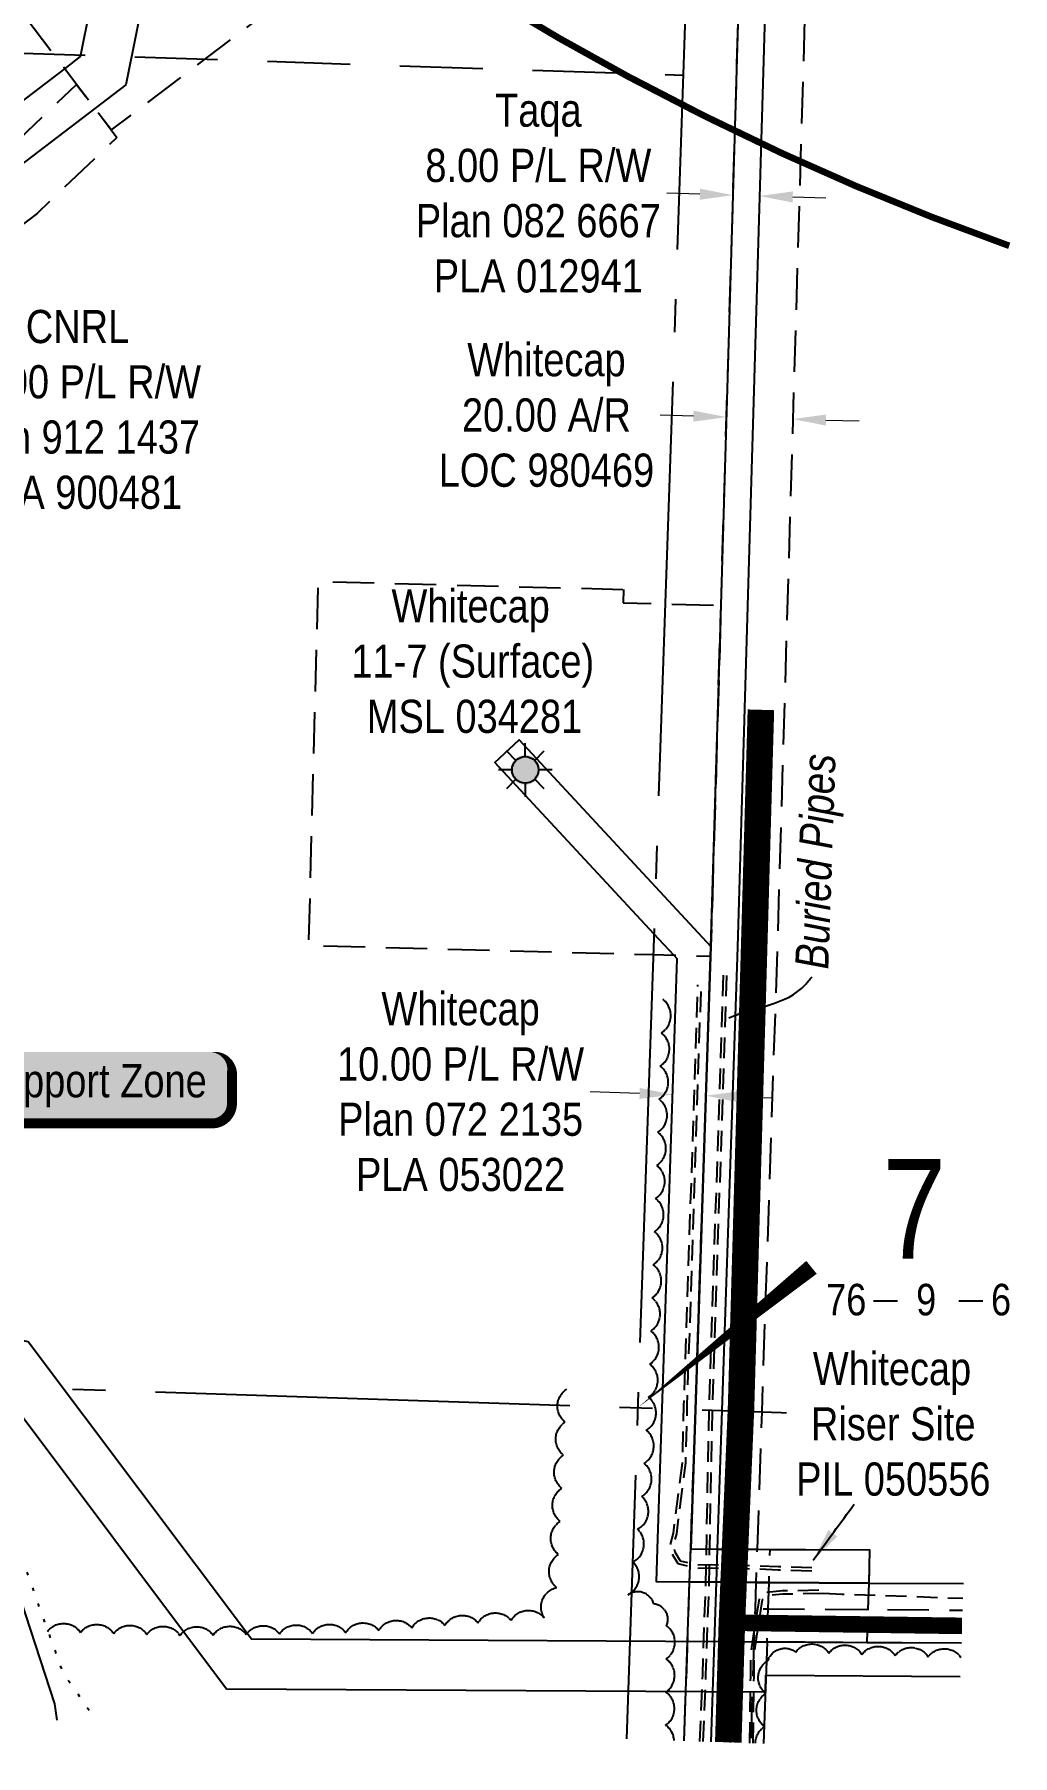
# Model space of a CAD drawing. Extents: x 348161 to 350530, y 6160682 to 6162839.
# Drawn here: x 349527 to 349822, y 6160743 to 6161262 of the extents above; entities that cross this region are included whole.
import ezdxf
from ezdxf.enums import TextEntityAlignment as Align

# ---------------------------------------------------------------- set-up
doc = ezdxf.new("R2010")
doc.units = 0
doc.header["$LTSCALE"] = 5
doc.header["$PDSIZE"] = 0.5
for name, pattern in [('0', [1, 1, 0]), ('DASHDOT2', [12.7, 6.35, -3.175, 0, -3.175]), ('foc-ACCESSROAD', [3.75, 2.5, -1.25]), ('foc-LSD', [8, 5, -3]), ('foc-QUARTERLINE', [33, 25, -3, 2, -3]), ('foc-TOPO', [1, 0.2, -0.8]), ('UG_PIPE', [1.875, 1.25, -0.625])]:
    doc.linetypes.add(name, pattern=pattern)
doc.layers.get('Defpoints').update_dxf_attribs({"color": 9})
for name, color, linetype in [('10', 1, 'Continuous'), ('9', 3, 'Continuous'), ('AS-PIPE-UG', 44, 'UG_PIPE'), ('AS-PIPE-UG-T', 44, 'Continuous'), ('AS-ROADS', 254, 'Continuous'), ('AS-WILDLIFE', 131, 'DASHDOT2'), ('AS-WILDLIFE-BLOCK', 131, 'Continuous'), ('C-RW', 13, 'Continuous'), ('F-AR', 190, 'foc-ACCESSROAD'), ('F-RW', 190, 'Continuous'), ('F-WS', 190, 'foc-ACCESSROAD'), ('F-WS-S', 190, 'Continuous'), ('L-QSEC', 8, 'foc-QUARTERLINE'), ('L-SECLBL', 7, 'Continuous'), ('L-SECTION-LSD', 7, 'foc-LSD'), ('T-BUSH', 110, '0'), ('T-LOW-AREA', 48, 'foc-TOPO'), ('WETLAND', 143, 'Continuous')]:
    doc.layers.add(name, color=color, linetype=linetype)
doc.layers.add('F-RW-T', color=190, linetype='Continuous', lineweight=9)
doc.layers.add('F-WS-T', color=190, linetype='Continuous', lineweight=9)
doc.styles.add('175L', font='ARIALN.TTF', dxfattribs={"height": 20})
doc.styles.add('80', font='ARIALN.TTF', dxfattribs={"height": 10})
doc.styles.add('80CG', font='ARIALN.TTF', dxfattribs={"height": 10})
doc.styles.add('80L', font='ARIALN.TTF', dxfattribs={"height": 10})
doc.styles.add('SIMPLEX', font='ARIALN.TTF')
doc.dimstyles.new('Compass 5 000', dxfattribs={"dimscale": 5, "dimtxt": 9, "dimasz": 2, "dimexe": 0.2, "dimexo": 0.0625, "dimgap": 0.5, "dimtad": 0, "dimtih": 1, "dimtoh": 1, "dimzin": 0, "dimdsep": 46, "dimtxsty": '80CG', "dimcen": 0.1, "dimse1": 1, "dimse2": 1, "dimclrd": 256, "dimclrt": 256, "dimaunit": 1, "dimadec": 4, "dimazin": 0, "dimtfac": 0.06, "dimtofl": 0, "dimtmove": 0, "dimatfit": 1, "dimfxl": 0.2, "dimtolj": 1, "dimtzin": 0, "dimlwd": -1, "dimarcsym": 0})

# ---------------------------------------------------------------- blocks, each defined once
blk = doc.blocks.new('L-SECLBL')
at = {"layer": '9', "color": 7}
for p, q in [((-5.08, -27.83), (-12.29, -27.83)), ((20.7, -27.83), (13.5, -27.83))]:
    blk.add_line(p, q, dxfattribs=at)
at = {"layer": '10', "color": 2, "style": 'SIMPLEX'}
blk.add_attdef('SEC', text='', height=30, dxfattribs=at).set_placement((0, 0), align=Align.MIDDLE)
at = {"layer": '10', "color": 5, "style": '80L'}
blk.add_attdef('TWP', text='', height=9.5, dxfattribs=at).set_placement((-14.43, -27.37), align=Align.MIDDLE_RIGHT)
blk.add_attdef('RGE', text='', height=9.5, dxfattribs=at).set_placement((3.62, -27.37), align=Align.MIDDLE_CENTER)
blk.add_attdef('MER', text='', height=9.5, dxfattribs=at).set_placement((23.17, -27.37), align=Align.MIDDLE_LEFT)
blk = doc.blocks.new('*U438')
h = blk.add_hatch(color=255)
edge = h.paths.add_edge_path()
edge.add_line((-69, -11.5), (69, -11.5))
edge.add_arc((69, -5.5), 6, 270, 360)
edge.add_line((75, -5.5), (75, 4))
edge.add_arc((69, 4), 6, 0, 90)
edge.add_line((69, 10), (-69, 10))
edge.add_arc((-69, 4), 6, 90, 180)
edge.add_line((-75, 4), (-75, -5.5))
edge.add_arc((-69, -5.5), 6, 180, 270)
at = {"color": 131, "flags": 128}
blk.add_lwpolyline([(-69, -11.5, 3, 3, 0), (69, -11.5, 3, 3, 0.414214), (75, -5.5, 3, 3, 0), (75, 4, 3, 0, 0.414214), (69, 10, 0, 0, 0), (-69, 10, 0, 0, 0.414214), (-75, 4, 0, 0, 0), (-75, -5.5, 0, 3, 0.414214)], format="xyseb", close=True, dxfattribs=at)
at = {"color": 131, "style": '80'}
blk.add_attdef('ENTER_TEXT_001', (-35.99, -5), '', height=10, dxfattribs=at)
blk = doc.blocks.new('*D442')
at = {"layer": 'Defpoints', "color": 0, "transparency": 16777216}
for p in [(349735.79, 6161142.62), (349735.9, 6161146.5), (349755.77, 6161142.03)]:
    blk.add_point(p, dxfattribs=at)
at = {"layer": 'F-RW-T', "transparency": 16777216}
for p, q in [((349725.91, 6161146.8), (349715.91, 6161147.09)), ((349765.88, 6161145.62), (349775.88, 6161145.33))]:
    blk.add_line(p, q, dxfattribs=at)
for points in [[(349725.96, 6161148.46), (349725.86, 6161145.13), (349735.9, 6161146.5)], [(349765.93, 6161147.29), (349765.84, 6161143.95), (349755.89, 6161145.91)]]:
    blk.add_solid(points, dxfattribs=at)
at = {"layer": 'F-RW-T', "transparency": 16777216, "insert": (349681.6, 6161147.09), "char_height": 10, "attachment_point": 5, "style": '80CG'}
blk.add_mtext('\\A1;Whitecap\\P20.00 A/R\\PLOC 980469', dxfattribs=at)
blk = doc.blocks.new('*D444')
at = {"layer": 'Defpoints', "color": 0, "transparency": 16777216}
for p in [(349737.87, 6161213.46), (349737.75, 6161209.14), (349745.74, 6161208.9)]:
    blk.add_point(p, dxfattribs=at)
at = {"layer": 'F-RW-T', "transparency": 16777216}
for p, q in [((349727.88, 6161213.75), (349717.88, 6161214.05)), ((349755.86, 6161212.93), (349765.86, 6161212.64))]:
    blk.add_line(p, q, dxfattribs=at)
for points in [[(349727.93, 6161215.42), (349727.83, 6161212.09), (349737.87, 6161213.46)], [(349755.91, 6161214.6), (349755.81, 6161211.26), (349745.87, 6161213.22)]]:
    blk.add_solid(points, dxfattribs=at)
at = {"layer": 'F-RW-T', "transparency": 16777216, "insert": (349679.15, 6161214.05), "char_height": 10, "attachment_point": 5, "style": '80CG'}
blk.add_mtext('\\A1;Taqa\\P8.00 P/L R/W\\PPlan 082 6667\\PPLA 012941', dxfattribs=at)
blk = doc.blocks.new('*D446')
at = {"layer": 'Defpoints', "color": 0, "transparency": 16777216}
for p in [(349719.67, 6160941.5), (349719.69, 6160942.1), (349729.67, 6160941.17)]:
    blk.add_point(p, dxfattribs=at)
at = {"layer": 'F-RW-T', "transparency": 16777216}
for p, q in [((349709.69, 6160942.43), (349694.8, 6160942.93)), ((349739.69, 6160941.43), (349749.68, 6160941.1))]:
    blk.add_line(p, q, dxfattribs=at)
for points in [[(349709.75, 6160944.1), (349709.64, 6160940.77), (349719.69, 6160942.1)], [(349739.74, 6160943.1), (349739.63, 6160939.76), (349729.69, 6160941.76)]]:
    blk.add_solid(points, dxfattribs=at)
at = {"layer": 'F-RW-T', "transparency": 16777216, "insert": (349655.71, 6160942.93), "char_height": 10, "attachment_point": 5, "style": '80CG'}
blk.add_mtext('\\A1;Whitecap\\P10.00 P/L R/W\\PPlan 072 2135\\PPLA 053022', dxfattribs=at)
blk = doc.blocks.new('*D447')
at = {"layer": 'Defpoints', "color": 0, "transparency": 16777216}
for p in [(349458.16, 6161191.89), (349368.09, 6161123.09), (349377.18, 6161111.19)]:
    blk.add_point(p, dxfattribs=at)
at = {"layer": 'F-RW-T', "transparency": 16777216}
for p, q in [((349452.1, 6161199.84), (349446.03, 6161207.79)), ((349473.33, 6161172.04), (349491.11, 6161148.76)), ((349491.11, 6161148.76), (349501.11, 6161148.76))]:
    blk.add_line(p, q, dxfattribs=at)
for points in [[(349453.42, 6161200.85), (349450.77, 6161198.83), (349458.16, 6161191.89)], [(349474.65, 6161173.05), (349472, 6161171.03), (349467.26, 6161179.99)]]:
    blk.add_solid(points, dxfattribs=at)
at = {"layer": 'F-RW-T', "transparency": 16777216, "insert": (349540.2, 6161148.76), "char_height": 10, "attachment_point": 5, "style": '80CG'}
blk.add_mtext('\\A1;CNRL\\P15.00 P/L R/W\\PPlan 912 1437\\PPLA 900481', dxfattribs=at)
blk = doc.blocks.new('GAS')
h = blk.add_hatch(color=255)
h.dxf.hatch_style = 1
edge = h.paths.add_edge_path()
edge.add_arc((0, 0), 0.9, 0, 360)
for p, q in [((-0.57, 0.57), (-1.14, 1.14)), ((0, 0.81), (0, 1.62)), ((0.57, 0.57), (1.14, 1.14)), ((-0.81, 0), (-1.62, 0)), ((1.62, 0), (0.81, 0)), ((-0.57, -0.57), (-1.14, -1.14)), ((0, -0.81), (0, -1.62)), ((1.14, -1.14), (0.57, -0.57))]:
    blk.add_line(p, q)
blk.add_circle((0, 0), 0.8)

msp = doc.modelspace()

# ---------------------------------------------------------------- linework, layer by layer
at = {"layer": 'AS-PIPE-UG', "flags": 128}
for points in [[(349727.897, 6160746.943), (349728.703, 6160767.037), (349729.63, 6160793.976), (349730.681, 6160847.984), (349735.032, 6160978.844)], [(349728.896, 6160746.91), (349729.702, 6160767), (349730.629, 6160793.949), (349731.68, 6160847.958), (349736.031, 6160978.811)], [(349761.58, 6160798.324), (349751.492, 6160798.627), (349745.372, 6160798.887), (349731.344, 6160799.186), (349727.022, 6160799.148), (349721.342, 6160800.485), (349719.423, 6160803.644), (349718.939, 6160806.255), (349719.906, 6160809.767), (349722.633, 6160831.025), (349723.064, 6160848.465), (349727.275, 6160975.231)], [(349761.61, 6160799.323), (349751.528, 6160799.626), (349745.404, 6160799.886), (349731.35, 6160800.186), (349727.134, 6160800.149), (349721.979, 6160801.362), (349720.373, 6160804.006), (349719.964, 6160806.211), (349720.889, 6160809.57), (349723.631, 6160830.949), (349724.063, 6160848.436), (349728.274, 6160975.197)], [(349742.956, 6160746.445), (349743.181, 6160766.305), (349743.29, 6160773.927), (349745.857, 6160790.287), (349747.966, 6160792.006), (349752.763, 6160792.433), (349765.116, 6160792.651)], [(349743.955, 6160746.412), (349744.181, 6160766.292), (349744.289, 6160773.842), (349746.785, 6160789.754), (349748.36, 6160791.037), (349752.816, 6160791.434), (349765.134, 6160791.651)], [(349765.134, 6160791.651), (349770.615, 6160791.38), (349807.196, 6160790.141)]]:
    msp.add_lwpolyline(points, dxfattribs=at)
at = {"layer": 'AS-ROADS', "flags": 128}
for points, const_width in [([(349736.424, 6160746.661), (349737.514, 6160782.763), (349740.273, 6160847.638), (349746.264, 6161058.19)], 7.998), ([(349737.514, 6160782.763), (349806.912, 6160781.796)], 4.999)]:
    msp.add_lwpolyline(points, dxfattribs=dict(at, const_width=const_width))
at = {"layer": 'AS-WILDLIFE', "const_width": 2, "flags": 128}
msp.add_lwpolyline([(349821.143, 6161198.198), (349820.638, 6161198.369), (349797.758, 6161206.893), (349775.148, 6161216.111), (349752.831, 6161226.015), (349730.826, 6161236.596), (349726.83, 6161238.593), (349706.05, 6161249.361), (349685.593, 6161260.733), (349665.479, 6161272.698), (349645.723, 6161285.247), (349626.343, 6161298.368), (349607.355, 6161312.051), (349570.179, 6161340.528), (349535.644, 6161372.155), (349518.854, 6161388.46), (349507.865, 6161399.449), (349492.026, 6161415.708), (349476.666, 6161432.42), (349461.798, 6161449.571), (349447.433, 6161467.146), (349433.585, 6161485.131), (349420.265, 6161503.51), (349407.484, 6161522.268), (349395.253, 6161541.389), (349383.582, 6161560.857), (349372.48, 6161580.655), (349362.538, 6161588.364), (349328.343, 6161618.656), (349310.776, 6161632.861), (349293.635, 6161647.579), (349276.936, 6161662.797), (349260.694, 6161678.501), (349244.923, 6161694.677), (349229.636, 6161711.312), (349214.847, 6161728.391), (349200.568, 6161745.9), (349186.813, 6161763.822), (349182.01, 6161770.225)], dxfattribs=at)
at = {"layer": 'C-RW', "flags": 128}
for points in [[(349007.406, 6161776.008), (349002.792, 6161567.945), (349353.12, 6160887.919), (349516.744, 6160853.958), (349585.092, 6160762.825), (349747.609, 6160761.905), (349747.777, 6160766.903), (349806.392, 6160766.571)], [(349806.733, 6160776.567), (349592.622, 6160777.779), (349525.341, 6160867.49), (349363.174, 6160901.148), (349017.87, 6161571.424), (349022.395, 6161775.511)]]:
    msp.add_lwpolyline(points, dxfattribs=at)
at = {"layer": 'F-AR', "flags": 128}
for points in [[(349723.154, 6160747.1), (349724.764, 6160795.027), (349725.099, 6160805.024), (349726.509, 6160847.017), (349731.104, 6160983.795), (349731.202, 6160986.789), (349734.232, 6161089.72), (349743.039, 6161389.002), (349758.78, 6161401.011), (349763.502, 6161404.614), (349751.188, 6160986.158), (349746.493, 6160846.354), (349745.102, 6160804.911), (349744.766, 6160794.913), (349744.498, 6160786.917), (349744.162, 6160776.921), (349743.138, 6160746.439)], [(349806.733, 6160776.566), (349778.184, 6160776.728), (349748.113, 6160776.898), (349744.162, 6160776.921), (349744.498, 6160786.917), (349748.449, 6160786.894), (349778.509, 6160786.723), (349807.074, 6160786.562)]]:
    msp.add_lwpolyline(points, dxfattribs=at)
msp.add_lwpolyline([(349144.644, 6160952.476), (348906.947, 6160959.206), (348907.632, 6160979.196), (348966.808, 6160977.524), (348986.796, 6160976.959), (349169.958, 6160971.767), (349197.028, 6160980.441), (349515.03, 6161223.227), (349539.934, 6161246.87), (349545.409, 6161239.661), (349550.36, 6161233.143), (349552.103, 6161230.847), (349528.021, 6161207.984), (349191.615, 6160951.146), (349168.468, 6160951.802), (349144.644, 6160952.476)], close=True, dxfattribs=at)
at = {"layer": 'F-RW', "flags": 128}
for points in [[(349751.211, 6161394.778), (349739.195, 6160986.537), (349734.503, 6160846.751), (349733.1, 6160804.979), (349732.764, 6160794.981), (349731.148, 6160746.836)], [(349723.154, 6160747.1), (349724.764, 6160795.027), (349725.099, 6160805.024), (349726.509, 6160847.017), (349731.104, 6160983.795), (349731.202, 6160986.789), (349734.232, 6161089.72), (349743.039, 6161389.002)], [(349737.095, 6160746.639), (349738.719, 6160794.947), (349744.766, 6160794.913), (349748.718, 6160794.891), (349778.768, 6160794.716), (349807.346, 6160794.549)], [(349806.733, 6160776.566), (349778.184, 6160776.728), (349748.113, 6160776.898), (349747.085, 6160746.309)]]:
    msp.add_lwpolyline(points, dxfattribs=at)
at = {"layer": 'F-RW'}
msp.add_lwpolyline([(348910.9, 6160773.974), (349036.439, 6160869.839), (349144.644, 6160952.476), (349169.958, 6160971.767), (349536.341, 6161251.602), (349541.137, 6161255.266), (349555.722, 6161327.803), (349570.424, 6161324.847), (349554.724, 6161246.775), (349545.409, 6161239.661), (349168.468, 6160951.802), (349060.12, 6160869.054), (348934.585, 6160773.19)], dxfattribs=at)
at = {"layer": 'F-RW', "flags": 128}
msp.add_lwpolyline([(349726.509, 6160847.017), (349725.099, 6160805.024), (349733.1, 6160804.979), (349745.102, 6160804.911), (349749.052, 6160804.889), (349779.049, 6160804.716), (349778.768, 6160794.716), (349748.718, 6160794.891), (349744.766, 6160794.913), (349738.719, 6160794.947), (349732.764, 6160794.981), (349724.764, 6160795.027), (349714.768, 6160795.084), (349715.102, 6160805.081), (349716.517, 6160847.348), (349721.059, 6160983.012), (349720.06, 6160984.089), (349714.001, 6160990.618), (349666.007, 6161042.335), (349673.334, 6161049.137), (349714.484, 6161004.799), (349731.202, 6160986.789), (349731.104, 6160983.795), (349726.509, 6160847.017)], close=True, dxfattribs=at)
at = {"layer": 'F-WS', "flags": 128}
for points in [[(349645.953, 6161305.63), (349550.36, 6161233.143), (349545.409, 6161239.661), (349539.934, 6161246.87), (349536.341, 6161251.602), (349477.803, 6161328.683), (349573.396, 6161401.171), (349629.386, 6161327.445), (349641.479, 6161311.523), (349645.953, 6161305.63)], [(349704.815, 6161094.506), (349704.71, 6161090.507), (349717.395, 6161090.169), (349734.232, 6161089.72), (349731.202, 6160986.789), (349731.104, 6160983.795), (349720.06, 6160984.089), (349713.784, 6160984.255), (349609.921, 6160987.021), (349612.849, 6161096.953), (349704.815, 6161094.506)], [(349778.184, 6160776.728), (349748.113, 6160776.898), (349748.449, 6160786.894), (349748.718, 6160794.891), (349749.052, 6160804.889), (349779.049, 6160804.716), (349778.768, 6160794.716), (349778.509, 6160786.723), (349778.184, 6160776.728)]]:
    msp.add_lwpolyline(points, close=True, dxfattribs=at)
at = {"layer": 'L-QSEC'}
for p, q in [((349736.551, 6161651.83), (349705.716, 6160747.677)), ((348904.034, 6160874.23), (349809.043, 6160844.287))]:
    msp.add_line(p, q, dxfattribs=at)
at = {"layer": 'L-SECLBL', "flags": 128}
msp.add_lwpolyline([(349709.123, 6160847.593, 0, 4.999, 0), (349761.516, 6160889.974, 2.999, 2.999, 0)], format="xyseb", dxfattribs=at)
at = {"layer": 'L-SECTION-LSD'}
msp.add_line((348917.821, 6161276.336), (349722.837, 6161249.712), dxfattribs=at)
at = {"layer": 'T-BUSH', "flags": 128}
for points in [[(349720.096, 6160747.202, 0.227495), (349717.544, 6160751.823, 0.5205671), (349717.623, 6160761.82, 0.5205671), (349717.702, 6160771.818, 0.5205671), (349717.782, 6160781.815, 0.5205671), (349713.999, 6160788.396, 0.5205671), (349706.179, 6160791.161, 0.5205671), (349707.635, 6160801.052, 0.5205671), (349709.091, 6160810.943, 0.5205671), (349710.336, 6160820.856, 0.5205671), (349711.022, 6160830.83, 0.5205671), (349711.708, 6160840.804, 0.5205671), (349712.388, 6160850.779, 0.5205671), (349712.739, 6160860.77, 0.5205671), (349713.09, 6160870.761, 0.5205671), (349713.441, 6160880.753, 0.5205671), (349713.792, 6160890.744, 0.5205671), (349714.143, 6160900.736, 0.5205671), (349714.494, 6160910.727, 0.5205671), (349714.845, 6160920.718, 0.5205671), (349715.196, 6160930.71, 0.5205671), (349715.547, 6160940.701, 0.5205671), (349715.898, 6160950.692, 0.5205671), (349716.249, 6160960.684, 0.5205671), (349716.608, 6160970.897)], [(349531.116, 6160780.067, -0.5205671), (349541.109, 6160779.773, -0.5205671), (349551.102, 6160779.479, -0.5205671), (349561.096, 6160779.186, -0.5205671), (349571.089, 6160778.892, -0.5205671), (349581.086, 6160778.968, -0.5205671), (349591.082, 6160779.16, -0.5205671), (349601.078, 6160779.352, -0.5205671), (349611.073, 6160779.544, -0.5205671), (349621.069, 6160779.737, -0.5205671), (349631.042, 6160780.439, -0.5205671), (349641.011, 6160781.198, -0.5205671), (349650.979, 6160781.956, -0.5205671), (349660.948, 6160782.715, -0.5205671), (349670.917, 6160783.473, -0.5205671), (349680.883, 6160784.235, -0.5205671), (349684.729, 6160793.342, -0.5205671), (349685.235, 6160803.327, -0.5205671), (349685.74, 6160813.312, -0.5205671), (349686.245, 6160823.296, -0.5205671), (349686.75, 6160833.281, -0.5205671), (349687.255, 6160843.266, -0.5205671), (349687.759, 6160853.229, -0.5205671)], [(349744.592, 6160746.391, -0.2498953), (349747.362, 6160751.42, -0.5205671), (349747.695, 6160761.412, -0.5205671), (349748.419, 6160771.377, -0.5205671), (349756.745, 6160773.908, -0.5205671), (349766.736, 6160773.547, -0.5205671), (349776.727, 6160773.187, -0.5205671), (349786.718, 6160772.826, -0.5205671), (349796.709, 6160772.466, -0.5100282), (349806.587, 6160772.274)]]:
    msp.add_lwpolyline(points, format="xyb", dxfattribs=at)
at = {"layer": 'T-LOW-AREA', "flags": 128}
msp.add_lwpolyline([(349436.172, 6160823.974), (349446.456, 6160844.543), (349463.574, 6160845.953), (349484.576, 6160822.084), (349519.126, 6160814.732), (349528.442, 6160787.912), (349535.718, 6160767.794), (349545.412, 6160753.933), (349545.427, 6160752.98)], dxfattribs=at)
at = {"layer": 'WETLAND'}
msp.add_lwpolyline([(349397.032, 6160757.89), (349390.195, 6160770.88), (349387.296, 6160784.409), (349394.24, 6160797.688), (349383.157, 6160821.834), (349383.949, 6160833.708), (349395.032, 6160844), (349404.691, 6160843.358), (349412.422, 6160828.863), (349414.355, 6160804.703), (349428.851, 6160795.039), (349448.178, 6160786.342), (349465.573, 6160786.342), (349464.864, 6160804.569), (349445.279, 6160826.93), (349459.775, 6160838.526), (349476.203, 6160828.863), (349491.666, 6160814.367), (349508.094, 6160814.367), (349521.623, 6160794.073), (349533.22, 6160758.317), (349533.928, 6160753.361)], dxfattribs=at)

# ---------------------------------------------------------------- block references
at = {"layer": 'AS-WILDLIFE-BLOCK'}
ref = msp.add_blockref('*U438', (349511.767, 6160944.898), dxfattribs=at)
ref.add_attrib('ENTER_TEXT_001', 'Grizzly Bear Support Zone', (349444.202, 6160941.279), dxfattribs={"layer": '0', "color": 131, "height": 10, "style": '80'})
at = {"layer": 'F-WS-S', "color": 0, "xscale": 5.000000000000038, "yscale": 5.000000000000038, "zscale": 5.000000000000038}
msp.add_blockref('GAS', (349675.225, 6161040.064), dxfattribs=at)
at = {"layer": 'L-SECLBL'}
msp.add_blockref('L-SECLBL', (349792.484, 6160907.612), dxfattribs=at).add_auto_attribs({'SEC': '7', 'TWP': '76', 'RGE': '9', 'MER': '6'})

# ---------------------------------------------------------------- texts
at = {"layer": 'AS-PIPE-UG-T', "insert": (349756.574, 6160979.626), "char_height": 9.99755, "attachment_point": 1, "rotation": 88.07688, "style": '80L'}
msp.add_mtext_dynamic_manual_height_columns('\\pi0.5233;{\\fArial Narrow|b0|i1|c0|p34;Buried Pipes}', width=65.45783, gutter_width=50, heights=[0], dxfattribs=at)
at = {"layer": 'F-WS-T', "insert": (349610.435, 6161094.554), "char_height": 9.99755, "attachment_point": 1, "style": '80L'}
msp.add_mtext_dynamic_manual_height_columns('\\pi24.436;Whitecap\\P\\pi12.355;11-7 (Surface)\\P\\pi17.006;MSL 034281', width=95.9877, gutter_width=50.012, heights=[0], dxfattribs=at)

# ---------------------------------------------------------------- dimensions: what is measured, and where the dimension line sits
at = {"layer": 'F-RW-T'}
for p1, p2, distance, text, picture, middle in [((349745.74, 6161208.903), (349737.746, 6161209.138), -4.323, 'Taqa\\P8.00 P/L R/W\\PPlan 082 6667\\PPLA 012941', '*D444', (349679.147, 6161214.047)), ((349755.775, 6161142.028), (349735.788, 6161142.616), -3.889, 'Whitecap\\P20.00 A/R\\PLOC 980469', '*D442', (349681.597, 6161147.091))]:
    dim = msp.add_aligned_dim(p1=p1, p2=p2, distance=distance, text=text, dimstyle='Compass 5 000', dxfattribs=at)
    dim.commit()
    dim.dimension.update_dxf_attribs({"geometry": picture, "text_midpoint": middle})
for base, p1, p2, angle, text, picture, middle in [((349458.165, 6161191.893), (349377.18, 6161111.189), (349368.087, 6161123.093), 127.3717, 'CNRL\\P15.00 P/L R/W\\PPlan 912 1437\\PPLA 900481', '*D447', (349540.196, 6161148.758)), ((349719.689, 6160942.1), (349729.672, 6160941.169), (349719.669, 6160941.504), 178.08242, 'Whitecap\\P10.00 P/L R/W\\PPlan 072 2135\\PPLA 053022', '*D446', (349655.715, 6160942.933))]:
    dim = msp.add_linear_dim(base=base, p1=p1, p2=p2, angle=angle, text=text, dimstyle='Compass 5 000', dxfattribs=at)
    dim.commit()
    dim.dimension.update_dxf_attribs({"geometry": picture, "text_midpoint": middle, "dimtype": 161})

# ---------------------------------------------------------------- leaders
at = {"layer": 'AS-PIPE-UG-T', "path_type": 1}
msp.add_leader([(349736.591, 6160965.24), (349759.628, 6160975.185), (349761.673, 6160977.637)], dimstyle='Compass 5 000', override={"dimgap": 0.5, "dimtad": 0}, dxfattribs=at)

# ---------------------------------------------------------------- next in the draw order: texts
at = {"layer": 'F-WS-T', "insert": (349755.519, 6160864.424), "char_height": 9.99755, "attachment_point": 1, "style": '175L', "bg_fill": 3, "box_fill_scale": 1.15, "bg_fill_color": 256, "bg_fill_true_color": 256, "bg_fill_transparency": 0}
msp.add_mtext_dynamic_manual_height_columns('\\pi6.4054;Whitecap\\P\\pi5.8326;Riser Site\\P\\pi1.3794;PIL 050556', width=59.92757, gutter_width=100.025, heights=[0], dxfattribs=at)

# ---------------------------------------------------------------- next in the draw order: leaders
at = {"layer": 'F-WS-T', "color": 6, "path_type": 1}
msp.add_leader([(349762.05, 6160801.667), (349774.415, 6160818.552)], dimstyle='Compass 5 000', override={"dimgap": 0.5, "dimtad": 0}, dxfattribs=at)

doc.saveas('drawing.dxf')
